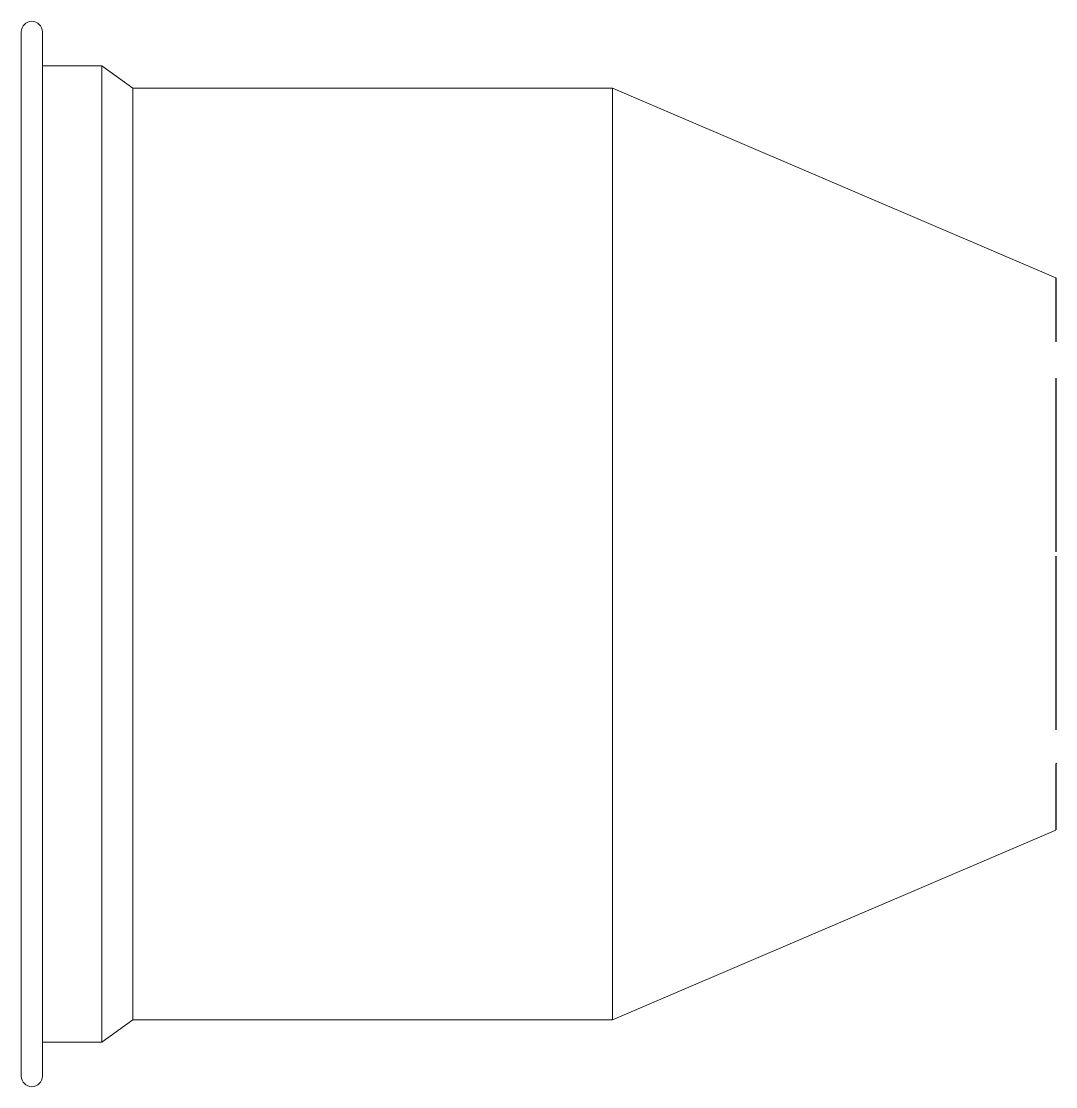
# Model space of a CAD drawing. Extents: x 11 to 120, y 2 to 94.
# Drawn here: x 73.14 to 82.94, y 35.47 to 45.57 of the extents above; entities that cross this region are included whole.
import ezdxf

# ---------------------------------------------------------------- set-up
doc = ezdxf.new("R2010")
doc.units = 0
doc.header["$MEASUREMENT"] = 0
doc.linetypes.add('SLD-Solid', pattern=[0])
doc.layers.add('OBJECT', color=7, linetype='CONTINUOUS')

msp = doc.modelspace()

# ---------------------------------------------------------------- linework, layer by layer
at = {"layer": 'OBJECT', "color": 7, "linetype": 'SLD-Solid', "lineweight": 15}
for p, q in [((73.14, 35.572), (73.14, 45.466)), ((73.34, 35.572), (73.34, 45.466)), ((73.903, 45.145), (73.34, 45.145)), ((74.195, 44.933), (73.903, 45.145)), ((73.903, 35.893), (73.903, 45.145)), ((78.738, 44.933), (74.195, 44.933)), ((74.195, 36.105), (74.195, 44.933)), ((82.937, 43.135), (78.738, 44.933)), ((78.738, 36.105), (78.738, 44.933)), ((78.738, 36.105), (82.937, 37.903)), ((73.903, 35.893), (74.195, 36.105)), ((74.195, 36.105), (78.738, 36.105)), ((73.34, 35.893), (73.903, 35.893))]:
    msp.add_line(p, q, dxfattribs=at)
at = {"layer": 'OBJECT'}
for p, q in [((82.937, 43.134), (82.937, 42.53)), ((82.937, 42.185), (82.937, 40.539)), ((82.937, 40.499), (82.937, 38.852)), ((82.937, 38.508), (82.937, 37.904))]:
    msp.add_line(p, q, dxfattribs=at)
at = {"layer": 'OBJECT', "color": 7, "linetype": 'SLD-Solid', "lineweight": 15}
for centre, start, end in [((73.24, 45.466), 0, 180), ((73.24, 35.572), 180, 0)]:
    msp.add_arc(centre, 0.1, start, end, dxfattribs=at)
at = {"layer": 'OBJECT'}
msp.add_open_spline([(82.945, 38.537), (82.944, 38.537), (82.943, 38.536), (82.941, 38.534), (82.939, 38.531), (82.938, 38.528), (82.938, 38.525), (82.937, 38.519), (82.937, 38.51), (82.937, 38.503)], degree=3, knots=[0, 0, 0, 0, 0.038374, 0.104773, 0.165148, 0.225297, 0.307656, 0.496495, 1, 1, 1, 1], dxfattribs=at)

doc.saveas('drawing.dxf')
